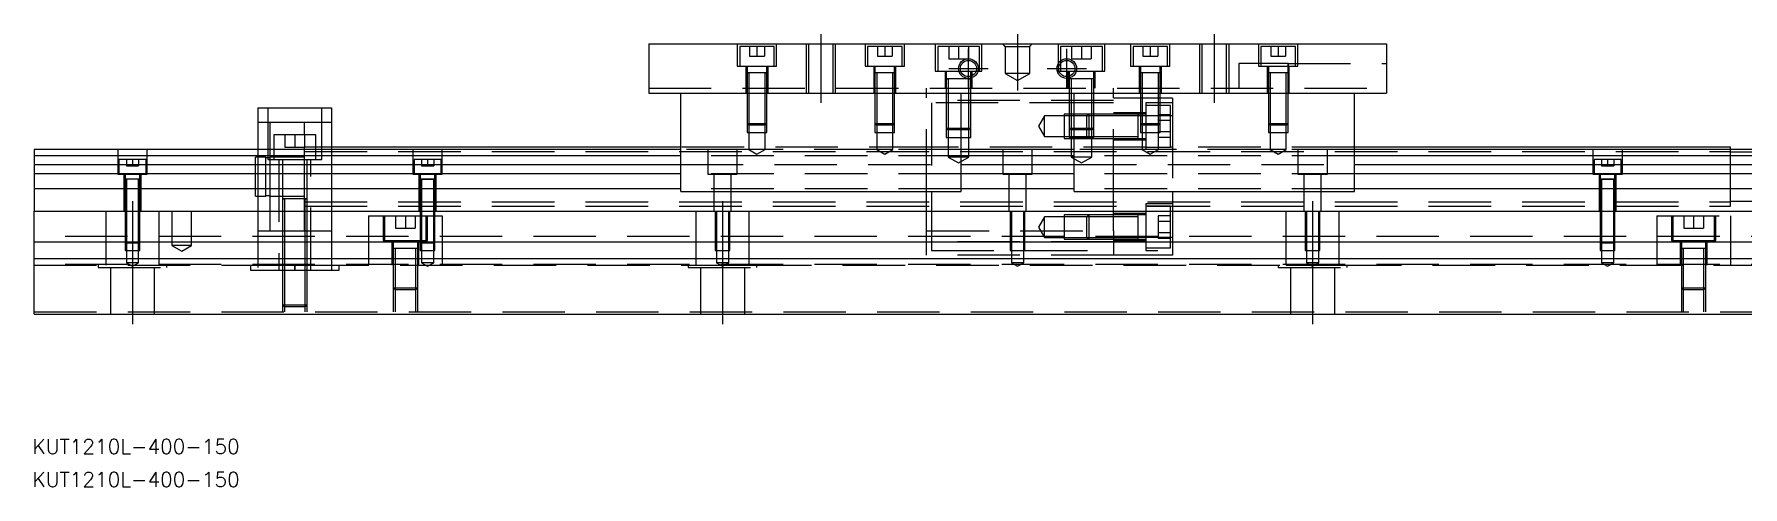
# Model space of a CAD drawing. Extents: x -10 to 600, y -256 to 102.
# Drawn here: x 0 to 347.5, y -256.4 to -164.3 of the extents above; entities that cross this region are included whole.
import ezdxf

# ---------------------------------------------------------------- set-up
doc = ezdxf.new("R2010")
doc.units = 0
doc.linetypes.add('CENTER', pattern=[50.8, 31.75, -6.35, 6.35, -6.35])
doc.linetypes.add('DASHED', pattern=[19.05, 12.7, -6.35])
doc.layers.get('0').update_dxf_attribs({"linetype": 'CONTINUOUS'})
doc.layers.add('CENTER', color=1, linetype='CENTER')
doc.styles.get("Standard").update_dxf_attribs({"font": 'txt.shx', "height": 3, "bigfont": 'bigfont.shx'})

# ---------------------------------------------------------------- blocks, each defined once
blk = doc.blocks.new('*U2')
at = {"color": 7, "linetype": 'CONTINUOUS'}
blk.add_text('KUT1210L-400-150', height=3, dxfattribs=at).set_placement((-0.36, -256.43))
blk = doc.blocks.new('*U3')
at = {"color": 7, "linetype": 'CONTINUOUS'}
blk.add_text('KUT1210L-400-150', height=3, dxfattribs=at).set_placement((-0.36, -249.73))

msp = doc.modelspace()

# ---------------------------------------------------------------- linework, layer by layer
at = {"color": 7, "linetype": 'CONTINUOUS'}
for p, q in [((125, -166.31), (125, -176.31)), ((125, -166.31), (275, -166.31)), ((275, -166.31), (275, -176.31)), ((215.500006, -173.41), (210.499994, -173.41)), ((125, -176.31), (275, -176.31)), ((131.5, -196.31), (131.5, -176.31)), ((188.5, -196.31), (188.5, -176.31)), ((211.5, -196.31), (211.5, -176.31)), ((268.5, -196.31), (268.5, -176.31)), ((45.5, -179.31), (45.5, -187.81)), ((45.5, -179.31), (60.5, -179.31)), ((60.5, -179.31), (60.5, -187.81)), ((131.5, -187.31), (60.5, -187.31)), ((345, -187.31), (268.5, -187.31)), ((345, -187.81), (345, -187.31)), ((0, -187.81), (0, -189.062272)), ((131.5, -187.81), (0, -187.81)), ((131.5, -189.062272), (0, -189.062272)), ((0, -189.062272), (0, -190.83668)), ((0, -190.83668), (131.5, -190.83668)), ((0, -190.83668), (0, -192.733076)), ((211.5, -187.81), (188.5, -187.81)), ((211.5, -189.062272), (188.5, -189.062272)), ((188.5, -190.83668), (211.5, -190.83668)), ((400, -187.81), (268.5, -187.81)), ((400, -189.062272), (268.5, -189.062272)), ((268.5, -190.83668), (400, -190.83668)), ((0, -192.733076), (0, -195.787372)), ((131.5, -192.733076), (0, -192.733076)), ((211.5, -192.733076), (188.5, -192.733076)), ((400, -192.733076), (268.5, -192.733076)), ((0, -195.787372), (0, -200.31)), ((131.5, -195.787372), (0, -195.787372)), ((131.5, -196.31), (188.5, -196.31)), ((211.5, -195.787372), (188.5, -195.787372)), ((211.5, -196.31), (268.5, -196.31)), ((400, -195.787372), (268.5, -195.787372)), ((0, -200.31), (400, -200.31)), ((0, -206.61), (0, -200.31)), ((400, -206.61), (0, -206.61)), ((0, -210.01), (0, -206.61)), ((0, -221.31), (0, -210.01)), ((400, -210.01), (0, -210.01)), ((0, -221.31), (400, -221.31))]:
    msp.add_line(p, q, dxfattribs=at)
at = {"color": 3, "linetype": 'DASHED'}
for p, q in [((143, -166.31), (143, -170.81)), ((151, -170.81), (151, -166.31)), ((157.000006, -166.31), (157.000006, -176.31)), ((157.5, -166.31), (157.5, -176.31)), ((162.5, -176.31), (162.5, -166.31)), ((162.999994, -176.31), (162.999994, -166.31)), ((169, -166.31), (169, -170.81)), ((177, -170.81), (177, -166.31)), ((183.25, -166.31), (183.25, -171.81)), ((192.75, -171.81), (192.75, -166.31)), ((197.5, -166.81), (197, -166.31)), ((202.5, -166.81), (203, -166.31)), ((208.25, -166.31), (208.25, -171.81)), ((217.75, -171.81), (217.75, -166.31)), ((223, -166.31), (223, -170.81)), ((231, -170.81), (231, -166.31)), ((237.000006, -166.31), (237.000006, -176.31)), ((237.5, -166.31), (237.5, -176.31)), ((242.5, -176.31), (242.5, -166.31)), ((242.999994, -176.31), (242.999994, -166.31)), ((249, -166.31), (249, -170.81)), ((257, -170.81), (257, -166.31)), ((150.5, -166.81), (143.5, -166.81)), ((143.5, -166.81), (143.5, -170.81)), ((145.5, -166.81), (145.5, -168.81)), ((145.5, -168.81), (147, -168.81)), ((147, -166.81), (147, -168.81)), ((147, -168.81), (148.5, -168.81)), ((148.5, -166.81), (148.5, -168.81)), ((150.5, -170.81), (150.5, -166.81)), ((176.5, -166.81), (169.5, -166.81)), ((169.5, -166.81), (169.5, -170.81)), ((171.5, -166.81), (171.5, -168.81)), ((171.5, -168.81), (173, -168.81)), ((173, -166.81), (173, -168.81)), ((173, -168.81), (174.5, -168.81)), ((174.5, -166.81), (174.5, -168.81)), ((176.5, -170.81), (176.5, -166.81)), ((192.25, -166.81), (183.75, -166.81)), ((183.75, -166.81), (183.75, -171.81)), ((186, -166.81), (186, -169.31)), ((186, -169.31), (188, -169.31)), ((188, -166.81), (188, -169.31)), ((188, -169.31), (190, -169.31)), ((190, -166.81), (190, -169.31)), ((192.25, -171.81), (192.25, -166.81)), ((197.5, -166.81), (197.5, -172.31)), ((197.5, -166.81), (202.5, -166.81)), ((202.5, -172.31), (202.5, -166.81)), ((217.25, -166.81), (208.75, -166.81)), ((208.75, -166.81), (208.75, -169.74875)), ((208.75, -169.74875), (208.75, -170.232968)), ((208.75, -170.232968), (208.75, -171.81)), ((211, -166.81), (211, -169.31)), ((211, -169.31), (213, -169.31)), ((213, -166.81), (213, -169.31)), ((213, -169.31), (215, -169.31)), ((215, -166.81), (215, -169.31)), ((217.25, -171.81), (217.25, -166.81)), ((230.5, -166.81), (223.5, -166.81)), ((223.5, -166.81), (223.5, -170.81)), ((225.5, -166.81), (225.5, -168.81)), ((225.5, -168.81), (227, -168.81)), ((227, -166.81), (227, -168.81)), ((227, -168.81), (228.5, -168.81)), ((228.5, -166.81), (228.5, -168.81)), ((230.5, -170.81), (230.5, -166.81)), ((256.5, -166.81), (249.5, -166.81)), ((249.5, -166.81), (249.5, -170.81)), ((251.5, -166.81), (251.5, -168.81)), ((251.5, -168.81), (253, -168.81)), ((253, -166.81), (253, -168.81)), ((253, -168.81), (254.5, -168.81)), ((254.5, -166.81), (254.5, -168.81)), ((256.5, -170.81), (256.5, -166.81)), ((143, -170.81), (151, -170.81)), ((144.75, -170.81), (144.75, -176.31)), ((149.000006, -172.21), (144.999994, -172.21)), ((149.000006, -172.21), (144.999994, -172.21)), ((145, -170.81), (145, -172.21)), ((145, -172.205), (145, -172.21)), ((145, -172.21), (145.216462, -172.21)), ((145.216708, -172.21), (145, -172.21)), ((145, -172.21), (145, -172.215)), ((145, -172.21), (145, -176.31)), ((148.783332, -172.21), (145.216708, -172.21)), ((145.35, -172.21), (145.35, -176.31)), ((148.65, -176.31), (148.65, -172.21)), ((149, -172.21), (148.783332, -172.21)), ((148.783538, -172.21), (149, -172.21)), ((149, -172.21), (149, -170.81)), ((149, -172.21), (149, -172.205)), ((149, -172.215), (149, -172.21)), ((149, -176.31), (149, -172.21)), ((149.25, -176.31), (149.25, -170.81)), ((169, -170.81), (177, -170.81)), ((170.75, -170.81), (170.75, -176.31)), ((175.000006, -172.21), (170.999994, -172.21)), ((175.000006, -172.21), (170.999994, -172.21)), ((175.000006, -172.21), (170.999994, -172.21)), ((171, -170.81), (171, -172.21)), ((171, -172.205), (171, -172.21)), ((171.216708, -172.21), (171, -172.21)), ((171, -172.21), (171, -172.215)), ((171, -172.21), (171, -176.31)), ((174.783332, -172.21), (171.216708, -172.21)), ((171.35, -172.21), (171.35, -176.31)), ((174.65, -176.31), (174.65, -172.21)), ((175, -172.21), (174.783332, -172.21)), ((175, -172.21), (175, -170.81)), ((175, -172.21), (175, -172.205)), ((175, -172.215), (175, -172.21)), ((175, -176.31), (175, -172.21)), ((175.25, -176.31), (175.25, -170.81)), ((183.25, -171.81), (192.75, -171.81)), ((185.25, -171.81), (185.25, -175.31)), ((190.500006, -173.41), (185.499994, -173.41)), ((190.500006, -173.41), (185.499994, -173.41)), ((185.5, -171.81), (185.5, -173.41)), ((185.5, -173.405), (185.5, -173.41)), ((185.5, -173.41), (185.757448, -173.41)), ((185.757468, -173.41), (185.5, -173.41)), ((185.5, -173.41), (185.5, -173.415)), ((185.5, -173.41), (185.5, -175.31)), ((190.013852, -173.41), (185.757468, -173.41)), ((185.9, -173.41), (185.9, -175.31)), ((190.242552, -173.41), (190.013852, -173.41)), ((190.1, -175.31), (190.1, -173.41)), ((190.5, -173.41), (190.242552, -173.41)), ((190.242602, -173.41), (190.5, -173.41)), ((190.5, -172.882418), (190.5, -171.81)), ((190.5, -173.246492), (190.5, -172.882418)), ((190.5, -173.41), (190.5, -173.246492)), ((190.5, -173.41), (190.5, -173.405)), ((190.5, -173.415), (190.5, -173.41)), ((190.5, -175.31), (190.5, -173.41)), ((190.75, -175.31), (190.75, -171.81)), ((202.5, -172.31), (197.5, -172.31)), ((197.5, -172.31), (200, -173.753376)), ((200, -173.753376), (202.5, -172.31)), ((208.25, -171.81), (217.75, -171.81)), ((210.25, -171.81), (210.25, -175.31)), ((210.5, -171.81), (210.5, -172.882418)), ((210.5, -172.882418), (210.5, -173.246492)), ((210.5, -173.246492), (210.5, -173.41)), ((210.5, -173.405), (210.5, -173.41)), ((210.757468, -173.41), (210.5, -173.41)), ((210.5, -173.41), (210.5, -173.415)), ((210.5, -173.41), (210.5, -175.31)), ((215.242552, -173.41), (210.757468, -173.41)), ((210.9, -173.41), (210.9, -175.31)), ((215.1, -175.31), (215.1, -173.41)), ((215.5, -173.41), (215.242552, -173.41)), ((215.5, -173.41), (215.5, -171.81)), ((215.5, -173.41), (215.5, -173.405)), ((215.5, -173.415), (215.5, -173.41)), ((215.5, -175.31), (215.5, -173.41)), ((215.75, -175.31), (215.75, -171.81)), ((223, -170.81), (231, -170.81)), ((224.75, -170.81), (224.75, -176.31)), ((229.000006, -172.21), (224.999994, -172.21)), ((229.000006, -172.21), (224.999994, -172.21)), ((225, -170.81), (225, -172.21)), ((225, -172.205), (225, -172.21)), ((225.216708, -172.21), (225, -172.21)), ((225, -172.21), (225, -172.215)), ((225, -172.21), (225, -176.31)), ((228.783332, -172.21), (225.216708, -172.21)), ((225.35, -172.21), (225.35, -176.31)), ((228.65, -176.31), (228.65, -172.21)), ((229, -172.21), (228.783332, -172.21)), ((229, -172.21), (229, -170.81)), ((229, -172.21), (229, -172.205)), ((229, -172.215), (229, -172.21)), ((229, -176.31), (229, -172.21)), ((229.25, -176.31), (229.25, -170.81)), ((255, -170.31), (245, -170.31)), ((245, -170.31), (245, -175.31)), ((249, -170.81), (257, -170.81)), ((250.75, -170.81), (250.75, -176.31)), ((255.000006, -172.21), (250.999994, -172.21)), ((255.000006, -172.21), (250.999994, -172.21)), ((255.000006, -172.21), (250.999994, -172.21)), ((255.000006, -172.21), (250.999994, -172.21)), ((251, -170.81), (251, -172.21)), ((251, -172.205), (251, -172.21)), ((251.216708, -172.21), (251, -172.21)), ((251, -172.21), (251, -176.31)), ((251, -172.21), (251, -172.215)), ((254.783332, -172.21), (251.216708, -172.21)), ((251.35, -172.21), (251.35, -176.31)), ((254.65, -176.31), (254.65, -172.21)), ((255, -172.21), (254.783332, -172.21)), ((255, -170.81), (255, -170.31)), ((255, -170.31), (275, -170.31)), ((255, -170.31), (255, -170.81)), ((255, -172.21), (255, -170.81)), ((255, -172.21), (255, -172.205)), ((255, -176.31), (255, -172.21)), ((255, -172.215), (255, -172.21)), ((255.25, -176.31), (255.25, -170.81)), ((125, -175.31), (275, -175.31)), ((145, -176.31), (145, -182.46)), ((145.000006, -176.31), (145.000002, -182.46)), ((145.35, -176.31), (145.35, -182.81)), ((148.65, -182.81), (148.65, -176.31)), ((148.999998, -182.46), (148.999994, -176.31)), ((149, -182.46), (149, -176.31)), ((171, -176.31), (171, -182.46)), ((171.000006, -176.31), (171.000002, -182.46)), ((171.35, -176.31), (171.35, -182.81)), ((174.65, -182.81), (174.65, -176.31)), ((174.999998, -182.46), (174.999994, -176.31)), ((175, -182.46), (175, -176.31)), ((181.5, -176.31), (181.5, -175.31)), ((181.5, -196.31), (181.5, -176.31)), ((185.5, -175.31), (185.5, -183.41)), ((185.500006, -175.31), (185.500006, -183.41)), ((185.9, -175.31), (185.9, -183.81)), ((190.1, -183.81), (190.1, -175.31)), ((190.499994, -183.41), (190.499994, -175.31)), ((190.5, -183.41), (190.5, -175.31)), ((210.5, -175.31), (210.5, -183.41)), ((210.500006, -175.31), (210.500006, -183.41)), ((210.9, -175.31), (210.9, -183.81)), ((215.1, -176.31), (215.1, -175.31)), ((215.1, -183.81), (215.1, -176.31)), ((215.499994, -176.31), (215.499994, -175.31)), ((215.499994, -183.410006), (215.499994, -176.31)), ((215.5, -176.31), (215.5, -175.31)), ((215.5, -183.41), (215.5, -176.31)), ((219.5, -176.31), (219.5, -175.31)), ((219.5, -196.31), (219.5, -176.31)), ((225, -176.31), (225, -182.46)), ((225.000006, -176.31), (225.000002, -182.46)), ((225.35, -176.31), (225.35, -182.81)), ((228.65, -182.81), (228.65, -176.31)), ((228.999998, -182.46), (228.999994, -176.31)), ((229, -182.46), (229, -176.31)), ((251, -176.31), (251, -182.46)), ((251.000006, -176.31), (251.000002, -182.46)), ((251.35, -176.31), (251.35, -182.81)), ((254.65, -182.81), (254.65, -176.31)), ((254.999998, -182.46), (254.999994, -176.31)), ((255, -182.46), (255, -176.31)), ((47.5, -179.31), (47.5, -189.81)), ((58.5, -189.81), (58.5, -179.31)), ((219.5, -177.81), (181.5, -177.81)), ((182.5, -178.31), (182.5, -196.31)), ((215.1, -178.31), (182.5, -178.31)), ((214.5, -180.560002), (209.5, -180.560006)), ((209.5, -180.560006), (209.5, -185.559994)), ((214.5, -180.56), (214.1, -180.96)), ((214.5, -180.56), (214.5, -183.81)), ((215.1, -180.56), (214.5, -180.56)), ((215.1, -180.560006), (214.5, -180.560002)), ((215.5, -178.31), (215.1, -178.31)), ((215.5, -180.56), (215.1, -180.56)), ((215.5, -180.560006), (215.1, -180.560006)), ((219.5, -178.31), (215.5, -178.31)), ((219.5, -180.56), (215.5, -180.56)), ((219.5, -180.560006), (215.5, -180.560006)), ((225, -177.31), (219.5, -177.31)), ((226.1, -180.31), (219.5, -180.31)), ((224.505, -180.56), (219.5, -180.56)), ((225, -180.56), (224.495, -180.56)), ((224.5, -183.06), (224.5, -180.559994)), ((224.5, -185.560006), (224.5, -180.559994)), ((224.5, -180.96), (224.5, -180.559994)), ((224.5, -180.56), (224.5, -180.817448)), ((224.5, -180.817468), (224.5, -180.56)), ((224.5, -180.817468), (224.5, -180.56)), ((225.35, -177.31), (225, -177.31)), ((225.35, -180.56), (225, -180.56)), ((228.65, -177.31), (225.35, -177.31)), ((226.1, -180.56), (225.35, -180.56)), ((226.1, -178.31), (226.1, -187.81)), ((231.5, -178.31), (226.1, -178.31)), ((228.65, -178.81), (226.1, -178.81)), ((229, -177.31), (228.65, -177.31)), ((229, -178.81), (228.65, -178.81)), ((231.5, -177.31), (229, -177.31)), ((231.1, -178.81), (229, -178.81)), ((231.1, -187.31), (231.1, -178.81)), ((231.5, -177.31), (231.5, -180.940684)), ((48, -182.31), (45.5, -182.31)), ((48, -187.81), (48, -182.31)), ((55, -182.31), (48, -182.31)), ((55, -184.81), (55, -182.31)), ((60.5, -182.31), (55, -182.31)), ((145, -182.46), (149, -182.46)), ((145, -182.46), (145.35, -182.81)), ((145.000002, -182.46), (145.000006, -184.31)), ((148.65, -182.81), (145.35, -182.81)), ((145.35, -182.81), (145.35, -184.31)), ((148.65, -182.81), (149, -182.46)), ((148.65, -184.31), (148.65, -182.81)), ((148.999994, -184.31), (148.999998, -182.46)), ((171, -182.46), (175, -182.46)), ((171, -182.46), (171.35, -182.81)), ((171.000002, -182.46), (171.000006, -184.31)), ((174.65, -182.81), (171.35, -182.81)), ((171.35, -182.81), (171.35, -184.31)), ((174.65, -182.81), (175, -182.46)), ((174.65, -184.31), (174.65, -182.81)), ((174.999994, -184.31), (174.999998, -182.46)), ((185.5, -183.41), (190.5, -183.41)), ((185.5, -183.41), (185.9, -183.81)), ((185.500006, -183.41), (185.500006, -185.31)), ((190.1, -183.81), (185.9, -183.81)), ((185.9, -183.81), (185.9, -185.31)), ((190.1, -183.81), (190.5, -183.41)), ((190.1, -185.31), (190.1, -183.81)), ((190.499994, -185.31), (190.499994, -183.41)), ((205.5, -180.96), (204.287564, -183.06)), ((204.287564, -183.06), (205.5, -185.16)), ((205.5, -185.16), (205.5, -180.96)), ((209.5, -180.96), (205.5, -180.96)), ((214.1, -180.96), (209.5, -180.96)), ((210.5, -183.41), (215.5, -183.41)), ((210.5, -183.41), (210.9, -183.81)), ((210.500006, -183.41), (210.500006, -185.31)), ((215.1, -183.81), (210.9, -183.81)), ((210.9, -183.81), (210.9, -185.31)), ((214.1, -183.81), (214.1, -180.96)), ((215.1, -180.96), (214.1, -180.96)), ((214.1, -185.16), (214.1, -183.81)), ((214.5, -183.81), (214.5, -185.56)), ((215.5, -180.96), (215.1, -180.96)), ((215.1, -183.81), (215.5, -183.41)), ((215.1, -185.31), (215.1, -183.81)), ((215.499994, -185.31), (215.499994, -183.410006)), ((219.5, -180.96), (215.5, -180.96)), ((225, -180.940684), (219.5, -180.940684)), ((224.5, -180.96), (219.5, -180.96)), ((224.5, -182.909954), (224.5, -180.817468)), ((224.5, -185.16), (224.5, -180.96)), ((224.5, -185.302552), (224.5, -182.909954)), ((225.35, -180.940684), (225, -180.940684)), ((225, -182.46), (229, -182.46)), ((225, -182.46), (225.35, -182.81)), ((225.000002, -182.46), (225.000006, -184.31)), ((228.65, -180.940684), (225.35, -180.940684)), ((228.65, -182.81), (225.35, -182.81)), ((225.35, -182.81), (225.35, -184.31)), ((228.6, -180.750598), (228.6, -181.9053)), ((231.1, -180.750598), (228.6, -180.750598)), ((228.6, -181.9053), (228.6, -184.2147)), ((231.1, -181.9053), (228.6, -181.9053)), ((229, -180.940684), (228.65, -180.940684)), ((228.65, -182.81), (229, -182.46)), ((228.65, -184.31), (228.65, -182.81)), ((228.999994, -184.31), (228.999998, -182.46)), ((231.5, -180.940684), (229, -180.940684)), ((231.5, -180.940684), (231.5, -196.31)), ((251, -182.46), (255, -182.46)), ((251, -182.46), (251.35, -182.81)), ((251.000002, -182.46), (251.000006, -184.31)), ((254.65, -182.81), (251.35, -182.81)), ((251.35, -182.81), (251.35, -184.31)), ((254.65, -182.81), (255, -182.46)), ((254.65, -184.31), (254.65, -182.81)), ((254.999994, -184.31), (254.999998, -182.46)), ((57.25, -184.81), (48.75, -184.81)), ((48.75, -184.81), (48.75, -187.81)), ((51, -184.81), (51, -187.31)), ((51, -187.31), (53, -187.31)), ((53, -184.81), (53, -187.31)), ((53, -187.31), (55, -187.31)), ((55, -184.81), (55, -187.31)), ((55, -187.81), (55, -187.31)), ((57.25, -187.31), (55, -187.31)), ((57.25, -187.81), (57.25, -184.81)), ((60.5, -187.31), (57.25, -187.31)), ((182.5, -187.31), (131.5, -187.31)), ((145.000006, -184.31), (148.999994, -184.31)), ((145.35, -184.31), (145.35, -187.81)), ((148.65, -187.81), (148.65, -184.31)), ((171.000006, -184.31), (174.999994, -184.31)), ((171.35, -184.31), (171.35, -187.81)), ((174.65, -187.81), (174.65, -184.31)), ((226.1, -187.31), (182.5, -187.31)), ((185.500006, -185.31), (190.499994, -185.31)), ((185.9, -185.31), (185.9, -189.31)), ((190.1, -189.31), (190.1, -185.31)), ((205.5, -185.16), (209.5, -185.16)), ((209.5, -185.16), (214.1, -185.16)), ((209.5, -185.559994), (214.5, -185.559994)), ((210.500006, -185.31), (215.499994, -185.31)), ((210.9, -185.31), (210.9, -189.31)), ((214.1, -185.16), (219.5, -185.16)), ((214.1, -185.16), (214.5, -185.56)), ((214.1, -185.16), (219.5, -185.16)), ((214.5, -185.559994), (219.5, -185.559994)), ((214.5, -185.56), (219.5, -185.559998)), ((215.1, -189.31), (215.1, -185.31)), ((219.5, -185.16), (224.5, -185.16)), ((219.5, -185.559998), (224.505, -185.56)), ((219.5, -185.81), (226.1, -185.81)), ((224.495, -185.56), (226.1, -185.56)), ((224.5, -185.560006), (224.5, -185.16)), ((224.5, -185.56), (224.5, -185.302552)), ((225.000006, -184.31), (228.999994, -184.31)), ((225.35, -184.31), (225.35, -187.81)), ((226.1, -187.31), (231.1, -187.31)), ((228.6, -184.2147), (228.6, -185.369402)), ((231.1, -184.2147), (228.6, -184.2147)), ((231.1, -185.369402), (228.6, -185.369402)), ((228.65, -187.81), (228.65, -184.31)), ((231.5, -187.31), (231.1, -187.31)), ((268.5, -187.31), (231.5, -187.31)), ((251.000006, -184.31), (254.999994, -184.31)), ((251.35, -184.31), (251.35, -187.81)), ((254.65, -187.81), (254.65, -184.31)), ((17, -187.81), (17, -192.81)), ((22.75, -189.81), (17.25, -189.81)), ((17.25, -189.81), (17.25, -192.81)), ((18.75, -189.81), (18.75, -191.11)), ((18.75, -191.11), (20, -191.11)), ((20, -189.81), (20, -191.11)), ((20, -191.11), (21.25, -191.11)), ((21.25, -189.81), (21.25, -191.11)), ((22.75, -192.81), (22.75, -189.81)), ((23, -192.81), (23, -187.81)), ((45, -193.31), (45, -189.31)), ((45.5, -189.31), (45, -189.31)), ((45.5, -187.81), (45.5, -200.31)), ((47.1, -189.31), (45.5, -189.31)), ((47.1, -193.31), (47.1, -189.31)), ((48, -189.51), (47.1, -189.51)), ((47.5, -189.81), (58.5, -189.81)), ((48, -193.31), (48, -187.81)), ((48.75, -189.31), (48, -189.31)), ((48.75, -187.81), (48.75, -189.81)), ((55, -189.31), (48.75, -189.31)), ((49.75, -189.81), (49.75, -212.31)), ((50.5, -189.81), (50.5, -197.81)), ((55, -189.81), (55, -187.81)), ((55, -188.185), (345, -188.185)), ((55, -193.31), (55, -189.81)), ((55.5, -197.81), (55.5, -189.81)), ((56.25, -212.31), (56.25, -189.81)), ((57.25, -189.81), (57.25, -187.81)), ((60.5, -187.81), (60.5, -200.31)), ((77, -187.81), (77, -192.81)), ((82.75, -189.81), (77.25, -189.81)), ((77.25, -189.81), (77.25, -192.81)), ((78.75, -189.81), (78.75, -191.11)), ((78.75, -191.11), (80, -191.11)), ((80, -189.81), (80, -191.11)), ((80, -191.11), (81.25, -191.11)), ((81.25, -189.81), (81.25, -191.11)), ((82.75, -192.81), (82.75, -189.81)), ((83, -192.81), (83, -187.81)), ((145.35, -187.81), (131.5, -187.81)), ((188.5, -189.062272), (131.5, -189.062272)), ((131.5, -190.83668), (188.5, -190.83668)), ((137, -187.81), (137, -192.81)), ((143, -192.81), (143, -187.81)), ((148.65, -187.81), (145.35, -187.81)), ((145.35, -187.81), (147, -188.762628)), ((147, -188.762628), (148.65, -187.81)), ((171.35, -187.81), (148.65, -187.81)), ((174.65, -187.81), (171.35, -187.81)), ((171.35, -187.81), (173, -188.762628)), ((173, -188.762628), (174.65, -187.81)), ((188.5, -187.81), (174.65, -187.81)), ((190.1, -189.31), (185.9, -189.31)), ((185.9, -189.31), (188, -190.522436)), ((188, -190.522436), (190.1, -189.31)), ((197, -187.81), (197, -192.81)), ((203, -192.81), (203, -187.81)), ((215.1, -189.31), (210.9, -189.31)), ((210.9, -189.31), (213, -190.522436)), ((225.35, -187.81), (211.5, -187.81)), ((268.5, -189.062272), (211.5, -189.062272)), ((211.5, -190.83668), (268.5, -190.83668)), ((213, -190.522436), (215.1, -189.31)), ((228.65, -187.81), (225.35, -187.81)), ((225.35, -187.81), (227, -188.762628)), ((227, -188.762628), (228.65, -187.81)), ((251.35, -187.81), (228.65, -187.81)), ((254.65, -187.81), (251.35, -187.81)), ((251.35, -187.81), (253, -188.762628)), ((253, -188.762628), (254.65, -187.81)), ((268.5, -187.81), (254.65, -187.81)), ((257, -187.81), (257, -192.81)), ((263, -192.81), (263, -187.81)), ((317, -187.81), (317, -192.81)), ((322.75, -189.81), (317.25, -189.81)), ((317.25, -189.81), (317.25, -192.81)), ((318.75, -189.81), (318.75, -191.11)), ((318.75, -191.11), (320, -191.11)), ((320, -189.81), (320, -191.11)), ((320, -191.11), (321.25, -191.11)), ((321.25, -189.81), (321.25, -191.11)), ((322.75, -192.81), (322.75, -189.81)), ((323, -192.81), (323, -187.81)), ((345, -193.31), (345, -187.81)), ((350, -188.31), (345, -188.31)), ((17, -192.81), (23, -192.81)), ((18.25, -192.81), (18.25, -200.31)), ((19.998804, -193.81), (18.499994, -193.81)), ((19.998804, -193.81), (18.499994, -193.81)), ((18.5, -192.81), (18.5, -193.81)), ((18.5, -193.805), (18.5, -193.81)), ((18.624678, -193.81), (18.5, -193.81)), ((18.624678, -193.81), (18.5, -193.81)), ((18.5, -193.81), (18.5, -200.31)), ((18.5, -193.81), (18.5, -193.815)), ((19.998804, -193.81), (18.624678, -193.81)), ((19.998804, -193.81), (18.624678, -193.81)), ((18.75, -193.81), (18.75, -200.31)), ((21.500006, -193.81), (19.998804, -193.81)), ((21.500006, -193.81), (19.998804, -193.81)), ((21.37533, -193.81), (19.998804, -193.81)), ((21.37533, -193.81), (19.998804, -193.81)), ((21.25, -200.31), (21.25, -193.81)), ((21.5, -193.81), (21.37533, -193.81)), ((21.5, -193.81), (21.37533, -193.81)), ((21.5, -193.81), (21.5, -192.81)), ((21.5, -193.81), (21.5, -193.805)), ((21.5, -200.31), (21.5, -193.81)), ((21.5, -193.815), (21.5, -193.81)), ((21.75, -200.31), (21.75, -192.81)), ((45, -197.31), (45, -193.31)), ((47.1, -197.31), (47.1, -193.31)), ((48, -200.31), (48, -193.31)), ((55, -197.810302), (55, -193.31)), ((77, -192.81), (83, -192.81)), ((78.25, -192.81), (78.25, -200.31)), ((81.500006, -193.81), (78.499994, -193.81)), ((79.998804, -193.81), (78.499994, -193.81)), ((81.500006, -193.81), (78.499994, -193.81)), ((79.998804, -193.81), (78.499994, -193.81)), ((78.5, -192.81), (78.5, -193.81)), ((78.5, -193.805), (78.5, -193.81)), ((78.5, -193.81), (78.62467, -193.81)), ((78.624678, -193.81), (78.5, -193.81)), ((78.5, -193.81), (78.62467, -193.81)), ((78.624678, -193.81), (78.5, -193.81)), ((78.5, -193.81), (78.5, -200.31)), ((78.5, -193.81), (78.5, -193.815)), ((78.62467, -193.81), (81.375392, -193.81)), ((78.62467, -193.81), (81.375392, -193.81)), ((79.998804, -193.81), (78.624678, -193.81)), ((79.998804, -193.81), (78.624678, -193.81)), ((78.75, -193.81), (78.75, -200.31)), ((81.500006, -193.81), (79.998804, -193.81)), ((81.500006, -193.81), (79.998804, -193.81)), ((81.37533, -193.81), (79.998804, -193.81)), ((81.37533, -193.81), (79.998804, -193.81)), ((81.25, -200.31), (81.25, -193.81)), ((81.5, -193.81), (81.37533, -193.81)), ((81.5, -193.81), (81.37533, -193.81)), ((81.375392, -193.81), (81.5, -193.81)), ((81.375392, -193.81), (81.5, -193.81)), ((81.5, -193.81), (81.5, -192.81)), ((81.5, -193.81), (81.5, -193.805)), ((81.5, -200.31), (81.5, -193.81)), ((81.5, -193.815), (81.5, -193.81)), ((81.75, -200.31), (81.75, -192.81)), ((188.5, -192.733076), (131.5, -192.733076)), ((137, -192.81), (143, -192.81)), ((138.25, -192.81), (138.25, -200.31)), ((141.75, -200.31), (141.75, -192.81)), ((197, -192.81), (203, -192.81)), ((198.25, -192.81), (198.25, -200.31)), ((201.75, -200.31), (201.75, -192.81)), ((268.5, -192.733076), (211.5, -192.733076)), ((257, -192.81), (263, -192.81)), ((258.25, -192.81), (258.25, -200.31)), ((261.75, -200.31), (261.75, -192.81)), ((317, -192.81), (323, -192.81)), ((318.25, -192.81), (318.25, -200.31)), ((319.998804, -193.81), (318.499994, -193.81)), ((321.500006, -193.81), (318.499994, -193.81)), ((319.998804, -193.81), (318.499994, -193.81)), ((318.5, -192.81), (318.5, -193.81)), ((318.5, -193.805), (318.5, -193.81)), ((318.624678, -193.81), (318.5, -193.81)), ((318.5, -193.81), (318.62467, -193.81)), ((318.624678, -193.81), (318.5, -193.81)), ((318.5, -193.81), (318.5, -193.815)), ((318.5, -193.81), (318.5, -200.31)), ((318.62467, -193.81), (321.375392, -193.81)), ((319.998804, -193.81), (318.624678, -193.81)), ((319.998804, -193.81), (318.624678, -193.81)), ((318.75, -193.81), (318.75, -200.31)), ((321.500006, -193.81), (319.998804, -193.81)), ((321.500006, -193.81), (319.998804, -193.81)), ((321.37533, -193.81), (319.998804, -193.81)), ((321.37533, -193.81), (319.998804, -193.81)), ((321.25, -200.31), (321.25, -193.81)), ((321.5, -193.81), (321.37533, -193.81)), ((321.5, -193.81), (321.37533, -193.81)), ((321.375392, -193.81), (321.5, -193.81)), ((321.5, -193.81), (321.5, -192.81)), ((321.5, -193.81), (321.5, -193.805)), ((321.5, -193.815), (321.5, -193.81)), ((321.5, -200.31), (321.5, -193.81)), ((321.75, -200.31), (321.75, -192.81)), ((345, -199.31), (345, -193.31)), ((45, -197.31), (45.5, -197.31)), ((45.5, -197.31), (47.1, -197.31)), ((47.1, -197.11), (48, -197.11)), ((48, -197.31), (50.5, -197.31)), ((55.500006, -197.81), (50.499994, -197.81)), ((55.500006, -197.81), (50.499994, -197.81)), ((55.500006, -197.81), (50.499994, -197.81)), ((50.5, -197.31), (55, -197.31)), ((50.5, -197.805), (50.5, -197.81)), ((50.5, -197.81), (50.757448, -197.81)), ((50.757468, -197.81), (50.5, -197.81)), ((50.5, -197.81), (50.5, -200.31)), ((50.5, -197.81), (50.5, -197.815)), ((55.242552, -197.81), (50.757468, -197.81)), ((50.9, -197.81), (50.9, -200.31)), ((55, -200.31), (55, -197.810302)), ((55.1, -200.31), (55.1, -197.81)), ((55.5, -197.81), (55.242552, -197.81)), ((55.242602, -197.81), (55.5, -197.81)), ((55.5, -197.81), (55.5, -197.805)), ((55.5, -200.31), (55.5, -197.81)), ((55.5, -197.815), (55.5, -197.81)), ((188.5, -195.787372), (131.5, -195.787372)), ((181.5, -200.31), (181.5, -196.31)), ((182.5, -196.31), (182.5, -200.31)), ((268.5, -195.787372), (211.5, -195.787372)), ((219.5, -200.31), (219.5, -196.31)), ((231.5, -196.31), (231.5, -208.31)), ((14.638098, -211.31), (14.638098, -200.31)), ((18.5, -200.31), (18.5, -206.56)), ((18.500006, -200.31), (18.500006, -206.560006)), ((18.75, -200.31), (18.75, -206.61)), ((21.25, -206.61), (21.25, -200.31)), ((21.499994, -206.560006), (21.499994, -200.31)), ((21.5, -206.56), (21.5, -200.31)), ((25.361902, -200.31), (25.361902, -211.31)), ((28, -200.31), (28, -207.31)), ((32, -207.31), (32, -200.31)), ((45.5, -200.31), (45.5, -206.61)), ((48, -204.31), (48, -200.31)), ((50.5, -200.31), (50.5, -206.61)), ((50.9, -200.31), (50.9, -206.61)), ((55, -198.435), (345, -198.435)), ((55, -199.31), (345, -199.31)), ((55, -204.31), (55, -200.31)), ((55.1, -206.61), (55.1, -200.31)), ((55.5, -206.61), (55.5, -200.31)), ((60.5, -200.31), (60.5, -206.61)), ((68, -201.31), (78.5, -201.31)), ((68, -201.31), (68, -206.61)), ((71, -201.31), (71, -206.31)), ((71.25, -201.31), (71.25, -206.31)), ((73.5, -201.31), (73.5, -203.81)), ((75.5, -201.31), (75.5, -203.81)), ((77.5, -201.31), (77.5, -203.81)), ((78.5, -200.31), (78.5, -206.56)), ((78.5, -201.31), (78.75, -201.31)), ((78.500006, -200.31), (78.500006, -206.560006)), ((78.75, -200.31), (78.75, -206.61)), ((78.75, -201.31), (81.25, -201.31)), ((79.75, -206.31), (79.75, -201.31)), ((80, -206.31), (80, -201.31)), ((81.25, -206.61), (81.25, -200.31)), ((81.25, -201.31), (81.5, -201.31)), ((81.499994, -206.560006), (81.499994, -200.31)), ((81.5, -206.56), (81.5, -200.31)), ((81.5, -201.31), (83, -201.31)), ((83, -201.31), (83, -206.61)), ((134.638098, -211.31), (134.638098, -200.31)), ((138.500006, -200.31), (138.500006, -206.61)), ((138.75, -200.31), (138.75, -208.31)), ((141.25, -208.31), (141.25, -200.31)), ((141.499994, -206.61), (141.499994, -200.31)), ((145.361902, -200.31), (145.361902, -211.31)), ((181.5, -204.31), (181.5, -200.31)), ((182.5, -200.31), (182.5, -206.61)), ((198.500006, -200.31), (198.500006, -206.61)), ((198.75, -200.31), (198.75, -208.31)), ((201.25, -208.31), (201.25, -200.31)), ((201.499994, -206.61), (201.499994, -200.31)), ((205.5, -201.46), (204.287564, -203.56)), ((205.5, -205.66), (205.5, -201.46)), ((209.5, -201.46), (205.5, -201.46)), ((214.5, -201.060002), (209.5, -201.060006)), ((209.5, -201.060006), (209.5, -206.059994)), ((214.1, -201.46), (209.5, -201.46)), ((214.5, -201.06), (214.1, -201.46)), ((214.1, -205.66), (214.1, -201.46)), ((219.5, -201.46), (214.1, -201.46)), ((214.5, -201.06), (214.5, -206.06)), ((219.5, -201.06), (214.5, -201.06)), ((219.5, -201.060006), (214.5, -201.060002)), ((219.5, -204.31), (219.5, -200.31)), ((226.1, -200.81), (219.5, -200.81)), ((224.5, -201.06), (219.5, -201.06)), ((224.5, -201.46), (219.5, -201.46)), ((224.5, -201.06), (224.495, -201.06)), ((224.5, -203.409968), (224.5, -201.059994)), ((224.5, -203.56), (224.5, -201.059994)), ((224.5, -206.060006), (224.5, -201.059994)), ((224.5, -201.317468), (224.5, -201.06)), ((226.1, -201.06), (224.5, -201.06)), ((224.505, -201.06), (224.5, -201.06)), ((224.5, -203.409954), (224.5, -201.317468)), ((226.1, -198.81), (226.1, -208.31)), ((231.5, -198.81), (226.1, -198.81)), ((231.1, -199.31), (226.1, -199.31)), ((228.6, -201.250598), (228.6, -202.4053)), ((231.1, -201.250598), (228.6, -201.250598)), ((231.1, -200.31), (231.1, -199.31)), ((231.1, -206.61), (231.1, -200.31)), ((254.638098, -211.31), (254.638098, -200.31)), ((258.500006, -200.31), (258.500006, -206.61)), ((258.75, -200.31), (258.75, -208.31)), ((261.25, -208.31), (261.25, -200.31)), ((261.499994, -206.61), (261.499994, -200.31)), ((265.361902, -200.31), (265.361902, -211.31)), ((318.5, -200.31), (318.5, -206.56)), ((318.500006, -200.31), (318.500006, -206.560006)), ((318.75, -200.31), (318.75, -206.61)), ((321.25, -206.61), (321.25, -200.31)), ((321.499994, -206.560006), (321.499994, -200.31)), ((321.5, -206.56), (321.5, -200.31)), ((330, -201.31), (330, -206.61)), ((330, -201.31), (345, -201.31)), ((333, -201.31), (333, -206.31)), ((333.25, -201.31), (333.25, -206.31)), ((335.5, -201.31), (335.5, -203.81)), ((337.5, -201.31), (337.5, -203.81)), ((339.5, -201.31), (339.5, -203.81)), ((341.75, -206.31), (341.75, -201.31)), ((342, -206.31), (342, -201.31)), ((345, -198.31), (350, -198.31)), ((345, -201.31), (345, -206.61)), ((45.5, -204.31), (48, -204.31)), ((48, -204.31), (50.5, -204.31)), ((50.5, -204.31), (50.9, -204.31)), ((50.9, -204.31), (55, -204.31)), ((55, -204.31), (60.5, -204.31)), ((73.5, -203.81), (75.5, -203.81)), ((75.5, -203.81), (77.5, -203.81)), ((181.5, -204.31), (219.5, -204.31)), ((181.5, -206.61), (181.5, -204.31)), ((204.287564, -203.56), (205.5, -205.66)), ((219.5, -204.31), (219.5, -206.61)), ((224.5, -203.76002), (224.5, -203.409954)), ((224.5, -206.060006), (224.5, -203.409968)), ((224.5, -205.802552), (224.5, -203.76002)), ((231.1, -202.4053), (228.6, -202.4053)), ((228.6, -202.4053), (228.6, -204.7147)), ((231.1, -204.7147), (228.6, -204.7147)), ((228.6, -204.7147), (228.6, -205.869402)), ((335.5, -203.81), (337.5, -203.81)), ((337.5, -203.81), (339.5, -203.81)), ((400, -205.46), (0, -205.46)), ((18.5, -206.56), (21.5, -206.56)), ((18.5, -206.56), (18.55, -206.61)), ((18.500006, -206.560006), (18.500006, -206.61)), ((18.500006, -206.61), (18.500006, -208.31)), ((18.500006, -208.31), (21.499994, -208.31)), ((18.55, -206.61), (18.75, -206.81)), ((18.75, -206.61), (18.75, -206.81)), ((21.25, -206.81), (18.75, -206.81)), ((18.75, -206.81), (18.75, -208.31)), ((18.75, -208.31), (18.75, -210.81)), ((21.25, -206.81), (21.25, -206.61)), ((21.25, -206.81), (21.45, -206.61)), ((21.25, -208.31), (21.25, -206.81)), ((21.25, -210.81), (21.25, -208.31)), ((21.45, -206.61), (21.5, -206.56)), ((21.499994, -206.61), (21.499994, -206.560006)), ((21.499994, -208.31), (21.499994, -206.61)), ((32, -207.31), (28, -207.31)), ((28, -207.31), (30, -208.4647)), ((30, -208.4647), (32, -207.31)), ((45.5, -206.61), (45.5, -210.01)), ((50.5, -206.61), (50.5, -210.01)), ((50.9, -206.61), (50.9, -210.01)), ((55.1, -210.01), (55.1, -206.61)), ((55.5, -210.01), (55.5, -206.61)), ((60.5, -206.61), (60.5, -210.01)), ((68, -206.61), (68, -210.01)), ((71, -206.31), (80, -206.31)), ((72.75, -206.31), (72.75, -211.31)), ((78.000006, -207.91), (72.999994, -207.91)), ((73, -206.31), (73, -206.61)), ((73, -206.61), (73, -207.91)), ((73, -207.905), (73, -207.91)), ((73.257468, -207.91), (73, -207.91)), ((73, -207.91), (73, -207.915)), ((73, -207.91), (73, -210.01)), ((77.742552, -207.91), (73.257468, -207.91)), ((73.4, -207.91), (73.4, -210.01)), ((77.6, -210.01), (77.6, -207.91)), ((78, -207.91), (77.742552, -207.91)), ((78, -206.61), (78, -206.31)), ((78, -207.91), (78, -206.61)), ((78, -207.91), (78, -207.905)), ((78, -207.915), (78, -207.91)), ((78, -210.01), (78, -207.91)), ((78.25, -211.31), (78.25, -206.31)), ((78.5, -206.56), (81.5, -206.56)), ((78.5, -206.56), (78.55, -206.61)), ((78.500006, -206.560006), (78.500006, -206.61)), ((78.500006, -206.61), (78.500006, -208.31)), ((78.500006, -208.31), (81.499994, -208.31)), ((78.55, -206.61), (78.75, -206.81)), ((78.75, -206.61), (78.75, -206.81)), ((81.25, -206.81), (78.75, -206.81)), ((78.75, -206.81), (78.75, -208.31)), ((78.75, -208.31), (78.75, -210.81)), ((81.25, -206.81), (81.25, -206.61)), ((81.25, -206.81), (81.45, -206.61)), ((81.25, -208.31), (81.25, -206.81)), ((81.25, -210.81), (81.25, -208.31)), ((81.45, -206.61), (81.5, -206.56)), ((81.499994, -206.61), (81.499994, -206.560006)), ((81.499994, -208.31), (81.499994, -206.61)), ((83, -206.61), (83, -210.01)), ((138.500006, -206.61), (138.500006, -208.31)), ((138.500006, -208.31), (141.499994, -208.31)), ((138.75, -208.31), (138.75, -210.81)), ((141.25, -210.81), (141.25, -208.31)), ((141.499994, -208.31), (141.499994, -206.61)), ((219.5, -206.585918), (181.5, -206.585918)), ((181.5, -209.31), (181.5, -206.61)), ((182.5, -206.61), (182.5, -208.31)), ((182.5, -208.31), (219.5, -208.31)), ((198.500006, -206.61), (198.500006, -208.31)), ((198.500006, -208.31), (201.499994, -208.31)), ((198.75, -208.31), (198.75, -210.81)), ((201.25, -210.81), (201.25, -208.31)), ((201.499994, -208.31), (201.499994, -206.61)), ((205.5, -205.66), (209.5, -205.66)), ((209.5, -205.66), (214.1, -205.66)), ((209.5, -206.059994), (214.5, -206.059998)), ((214.1, -205.66), (219.5, -205.66)), ((214.1, -205.66), (214.5, -206.06)), ((214.5, -206.059998), (219.5, -206.059994)), ((214.5, -206.06), (219.5, -206.06)), ((219.5, -205.66), (224.5, -205.66)), ((228.500006, -205.679316), (219.5, -205.679316)), ((219.5, -206.06), (224.5, -206.06)), ((219.5, -206.31), (226.1, -206.31)), ((219.5, -206.61), (219.5, -209.31)), ((224.495, -206.06), (224.5, -206.06)), ((224.5, -206.06), (224.5, -205.802552)), ((224.5, -206.06), (226.1, -206.06)), ((224.5, -206.06), (224.505, -206.06)), ((226.1, -207.81), (228.500006, -207.81)), ((226.1, -208.31), (228.500006, -208.31)), ((231.5, -205.679316), (228.500006, -205.679316)), ((228.500006, -207.81), (231.1, -207.81)), ((231.1, -205.869402), (228.6, -205.869402)), ((231.1, -207.81), (231.1, -206.61)), ((231.5, -208.31), (231.5, -209.31)), ((258.500006, -206.61), (258.500006, -208.31)), ((258.500006, -208.31), (261.499994, -208.31)), ((258.75, -208.31), (258.75, -210.81)), ((261.25, -210.81), (261.25, -208.31)), ((261.499994, -208.31), (261.499994, -206.61)), ((318.5, -206.56), (321.5, -206.56)), ((318.5, -206.56), (318.55, -206.61)), ((318.500006, -206.560006), (318.500006, -206.61)), ((318.500006, -206.61), (318.500006, -208.31)), ((318.500006, -208.31), (321.499994, -208.31)), ((318.55, -206.61), (318.75, -206.81)), ((318.75, -206.61), (318.75, -206.81)), ((321.25, -206.81), (318.75, -206.81)), ((318.75, -206.81), (318.75, -208.31)), ((318.75, -208.31), (318.75, -210.81)), ((321.25, -206.81), (321.25, -206.61)), ((321.25, -206.81), (321.45, -206.61)), ((321.25, -208.31), (321.25, -206.81)), ((321.25, -210.81), (321.25, -208.31)), ((321.45, -206.61), (321.5, -206.56)), ((321.499994, -206.61), (321.499994, -206.560006)), ((321.499994, -208.31), (321.499994, -206.61)), ((330, -206.61), (330, -210.01)), ((333, -206.31), (342, -206.31)), ((334.75, -206.31), (334.75, -211.31)), ((340.000006, -207.91), (334.999994, -207.91)), ((340.000006, -207.91), (334.999994, -207.91)), ((335, -206.31), (335, -206.61)), ((335, -206.61), (335, -207.91)), ((335, -207.905), (335, -207.91)), ((335.257468, -207.91), (335, -207.91)), ((335, -207.91), (335, -207.915)), ((335, -207.91), (335, -210.01)), ((339.742552, -207.91), (335.257468, -207.91)), ((335.4, -207.91), (335.4, -210.01)), ((339.6, -210.01), (339.6, -207.91)), ((340, -207.91), (339.742552, -207.91)), ((340, -206.61), (340, -206.31)), ((340, -207.91), (340, -206.61)), ((340, -207.91), (340, -207.905)), ((340, -207.915), (340, -207.91)), ((340, -210.01), (340, -207.91)), ((340.25, -211.31), (340.25, -206.31)), ((345, -206.61), (345, -210.01)), ((400, -211.16), (0, -211.16)), ((0, -211.31), (44.638098, -211.31)), ((13, -211.31), (13, -211.81)), ((13, -211.81), (27, -211.81)), ((15.5, -211.81), (15.5, -221.31)), ((21.25, -210.81), (18.75, -210.81)), ((18.75, -210.81), (20, -211.531688)), ((20, -211.531688), (21.25, -210.81)), ((24.5, -221.31), (24.5, -211.81)), ((27, -211.81), (27, -211.31)), ((44, -211.31), (44, -212.31)), ((44.638098, -211.31), (55.361902, -211.31)), ((45.5, -210.01), (45.5, -211.31)), ((45.5, -211.31), (45.5, -211.81)), ((50.5, -210.01), (50.5, -211.31)), ((50.5, -211.31), (50.5, -212.31)), ((50.9, -210.01), (50.9, -211.31)), ((50.9, -211.31), (50.9, -212.31)), ((53, -211.31), (53, -212.31)), ((53, -212.31), (53, -211.31)), ((55.1, -211.31), (55.1, -210.01)), ((55.1, -212.31), (55.1, -211.31)), ((55.361902, -211.31), (134.638098, -211.31)), ((55.5, -211.31), (55.5, -210.01)), ((55.5, -212.31), (55.5, -211.31)), ((60.5, -210.01), (60.5, -212.31)), ((62, -212.31), (62, -211.31)), ((68, -210.01), (68, -211.31)), ((73, -210.01), (73, -211.31)), ((73, -211.31), (73, -215.91)), ((73.000006, -211.31), (73.000006, -215.910006)), ((73.4, -210.01), (73.4, -211.31)), ((73.4, -211.31), (73.4, -216.31)), ((77.6, -211.31), (77.6, -210.01)), ((77.6, -216.31), (77.6, -211.31)), ((77.999994, -215.910006), (77.999994, -211.31)), ((78, -211.31), (78, -210.01)), ((78, -215.91), (78, -211.31)), ((81.25, -210.81), (78.75, -210.81)), ((78.75, -210.81), (80, -211.531688)), ((80, -211.531688), (81.25, -210.81)), ((83, -210.01), (83, -211.31)), ((133, -211.31), (133, -211.81)), ((133, -211.81), (147, -211.81)), ((134.638098, -211.31), (145.361902, -211.31)), ((135.5, -211.81), (135.5, -221.31)), ((141.25, -210.81), (138.75, -210.81)), ((138.75, -210.81), (140, -211.531688)), ((140, -211.531688), (141.25, -210.81)), ((144.5, -221.31), (144.5, -211.81)), ((145.361902, -211.31), (254.638098, -211.31)), ((147, -211.81), (147, -211.31)), ((219.5, -209.31), (181.5, -209.31)), ((201.25, -210.81), (198.75, -210.81)), ((198.75, -210.81), (200, -211.531688)), ((200, -211.531688), (201.25, -210.81)), ((231.5, -209.31), (219.5, -209.31)), ((253, -211.31), (253, -211.81)), ((253, -211.81), (267, -211.81)), ((254.638098, -211.31), (265.361902, -211.31)), ((255.5, -211.81), (255.5, -221.31)), ((261.25, -210.81), (258.75, -210.81)), ((258.75, -210.81), (260, -211.531688)), ((260, -211.531688), (261.25, -210.81)), ((264.5, -221.31), (264.5, -211.81)), ((265.361902, -211.31), (344.638098, -211.31)), ((267, -211.81), (267, -211.31)), ((321.25, -210.81), (318.75, -210.81)), ((318.75, -210.81), (320, -211.531688)), ((320, -211.531688), (321.25, -210.81)), ((330, -210.01), (330, -211.31)), ((335, -210.01), (335, -211.31)), ((335, -211.31), (335, -215.91)), ((335.000006, -211.31), (335.000006, -215.910006)), ((335.4, -210.01), (335.4, -211.31)), ((335.4, -211.31), (335.4, -216.31)), ((339.6, -211.31), (339.6, -210.01)), ((339.6, -216.31), (339.6, -211.31)), ((339.999994, -215.910006), (339.999994, -211.31)), ((340, -211.31), (340, -210.01)), ((340, -215.91), (340, -211.31)), ((344.638098, -211.31), (355.361902, -211.31)), ((345, -210.01), (345, -211.31)), ((44, -212.31), (53, -212.31)), ((50.5, -212.31), (50.5, -219.41)), ((50.500006, -212.31), (50.500006, -219.410006)), ((50.9, -212.31), (50.9, -219.81)), ((53, -212.31), (62, -212.31)), ((55.1, -219.81), (55.1, -212.31)), ((55.499994, -219.410006), (55.499994, -212.31)), ((55.5, -219.41), (55.5, -212.31)), ((73, -215.91), (78, -215.91)), ((73, -215.91), (73.4, -216.31)), ((73.000006, -215.910006), (73.000006, -220.81)), ((77.6, -216.31), (73.4, -216.31)), ((73.4, -216.31), (73.4, -220.81)), ((77.6, -216.31), (78, -215.91)), ((77.6, -220.81), (77.6, -216.31)), ((77.999994, -220.81), (77.999994, -215.910006)), ((335, -215.91), (340, -215.91)), ((335, -215.91), (335.4, -216.31)), ((335.000006, -215.910006), (335.000006, -220.81)), ((339.6, -216.31), (335.4, -216.31)), ((335.4, -216.31), (335.4, -220.81)), ((339.6, -216.31), (340, -215.91)), ((339.6, -220.81), (339.6, -216.31)), ((339.999994, -220.81), (339.999994, -215.910006)), ((0, -220.81), (400, -220.81)), ((50.5, -219.41), (55.5, -219.41)), ((50.5, -219.41), (50.9, -219.81)), ((50.500006, -219.410006), (50.500006, -220.81)), ((55.1, -219.81), (50.9, -219.81)), ((50.9, -219.81), (50.9, -220.81)), ((55.1, -219.81), (55.5, -219.41)), ((55.1, -220.81), (55.1, -219.81)), ((55.499994, -220.81), (55.499994, -219.410006))]:
    msp.add_line(p, q, dxfattribs=at)
at = {"color": 3, "linetype": 'CONTINUOUS'}
for centre in [(190, -171.31), (210, -171.31)]:
    msp.add_circle(centre, 2, dxfattribs=at)
at = {"color": 7, "linetype": 'CONTINUOUS'}
for centre in [(190, -171.31), (210, -171.31)]:
    msp.add_circle(centre, 1.65, dxfattribs=at)
at = {"layer": 'CENTER', "color": 1, "linetype": 'CENTER'}
for p, q in [((160, -164.31), (160, -178.31)), ((200, -164.31), (200, -175.753376)), ((240, -164.31), (240, -178.31)), ((190, -175.31), (190, -167.31)), ((210, -175.31), (210, -167.31)), ((186, -171.31), (194, -171.31)), ((206, -171.31), (214, -171.31)), ((20, -198.31), (20, -223.31)), ((140, -198.31), (140, -223.31)), ((260, -198.31), (260, -223.31))]:
    msp.add_line(p, q, dxfattribs=at)

# ---------------------------------------------------------------- block references
at = {"color": 7, "linetype": 'CONTINUOUS'}
for name in ['*U3', '*U2']:
    msp.add_blockref(name, (0, 0), dxfattribs=at)

doc.saveas('drawing.dxf')
